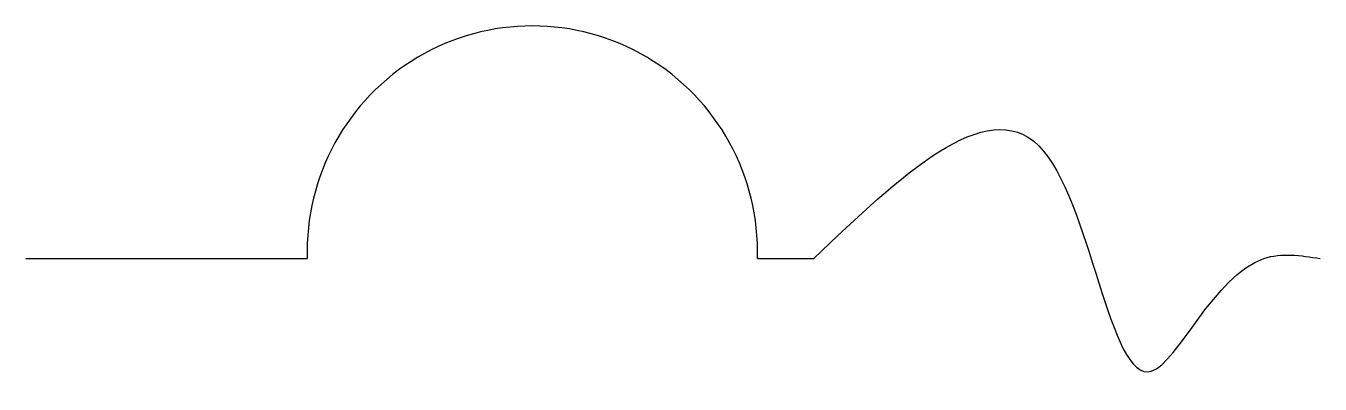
# Model space of a CAD drawing. Header units: millimetres. Extents: x 0 to 230, y -22 to 41.
import ezdxf

# ---------------------------------------------------------------- set-up
doc = ezdxf.new("R2010")
doc.units = ezdxf.units.MM

msp = doc.modelspace()

# ---------------------------------------------------------------- linework, layer by layer
for p, q in [((0, 0), (50, 0)), ((50, 0), (50, 0)), ((130, 0), (140, 0))]:
    msp.add_line(p, q)
msp.add_arc((90, 1.25), 40.02, 358.2101, 181.7899)
msp.add_open_spline([(140, 0), (155.35, 14.61), (186.06, 43.84), (194.57, -43.19), (213.42, 2.54), (226.57, 0.53), (230, 0)], degree=3, knots=[0, 0, 0, 0, 44.72136, 89.442719, 117.72699, 127.72699, 127.72699, 127.72699, 127.72699])

doc.saveas('drawing.dxf')
